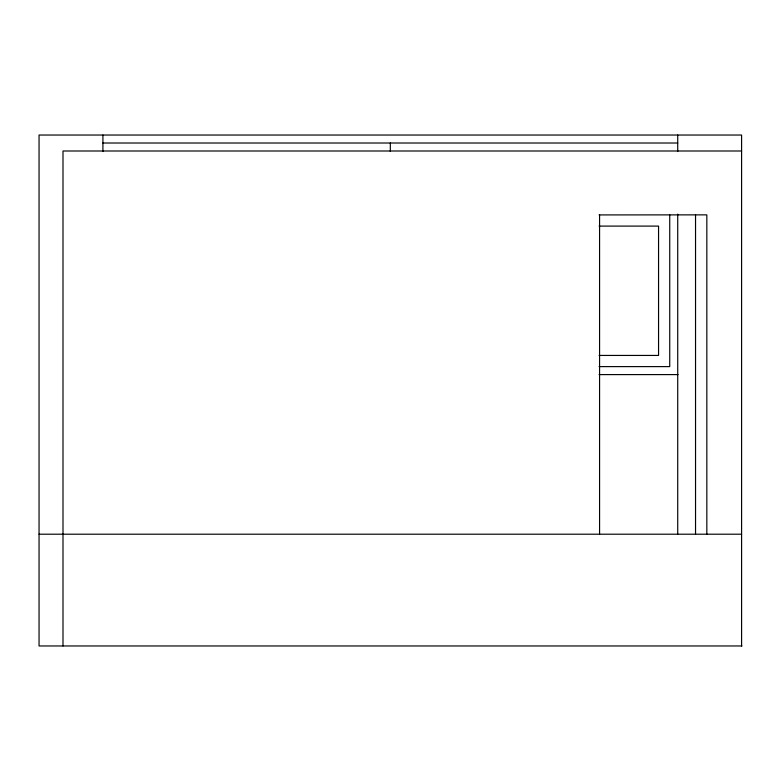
<?xml version="1.0" encoding="UTF-8"?>
<svg xmlns="http://www.w3.org/2000/svg" width="781" height="781" viewBox="0 0 781 781"><rect width="100%" height="100%" fill="white"/><g stroke="black" fill="none" stroke-linecap="round" stroke-linejoin="round"><path stroke-width="1.17" d="M102.916 143.011L677.723 143.011M741.589 150.997L62.997 150.997L62.997 645.965M599.086 214.921L706.834 214.863L706.834 534.204M599.086 226.099L658.559 226.099L658.559 355.433L599.086 355.433M599.086 366.611L669.737 366.611L669.737 214.921M599.056 374.597L678.064 374.597M39.05 534.204L741.589 534.204M741.95 645.965L39.05 645.965L39.05 135.035L741.589 135.035L741.589 645.965M695.539 214.863L695.539 534.204M677.723 135.035L677.723 151.543M677.723 214.14L677.723 534.204M599.574 214.863L599.574 534.204M390.315 143.011L390.315 151.514M102.916 135.035L102.916 151.543"/></g></svg>
